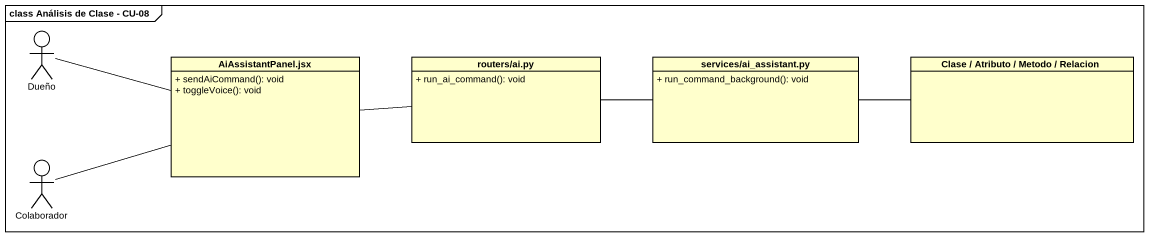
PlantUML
@startuml
mainframe class Análisis de Clase - CU-08
allowmixing
hide circle
hide empty members
skinparam classAttributeIconSize 0
actor Dueño
class "AiAssistantPanel.jsx" as AiAssistantPanel_jsx {
  + sendAiCommand(): void
  + toggleVoice(): void
}
class "routers/ai.py" as routers_ai_py {
  + run_ai_command(): void
}
class "services/ai_assistant.py" as services_ai_assistant_py {
  + run_command_background(): void
}
class "Clase / Atributo / Metodo / Relacion" as Clase_Atributo_Metodo
actor Colaborador
Dueño -right- AiAssistantPanel_jsx
AiAssistantPanel_jsx -right- routers_ai_py
routers_ai_py -right- services_ai_assistant_py
services_ai_assistant_py -right- Clase_Atributo_Metodo
Colaborador -right- AiAssistantPanel_jsx
@enduml
